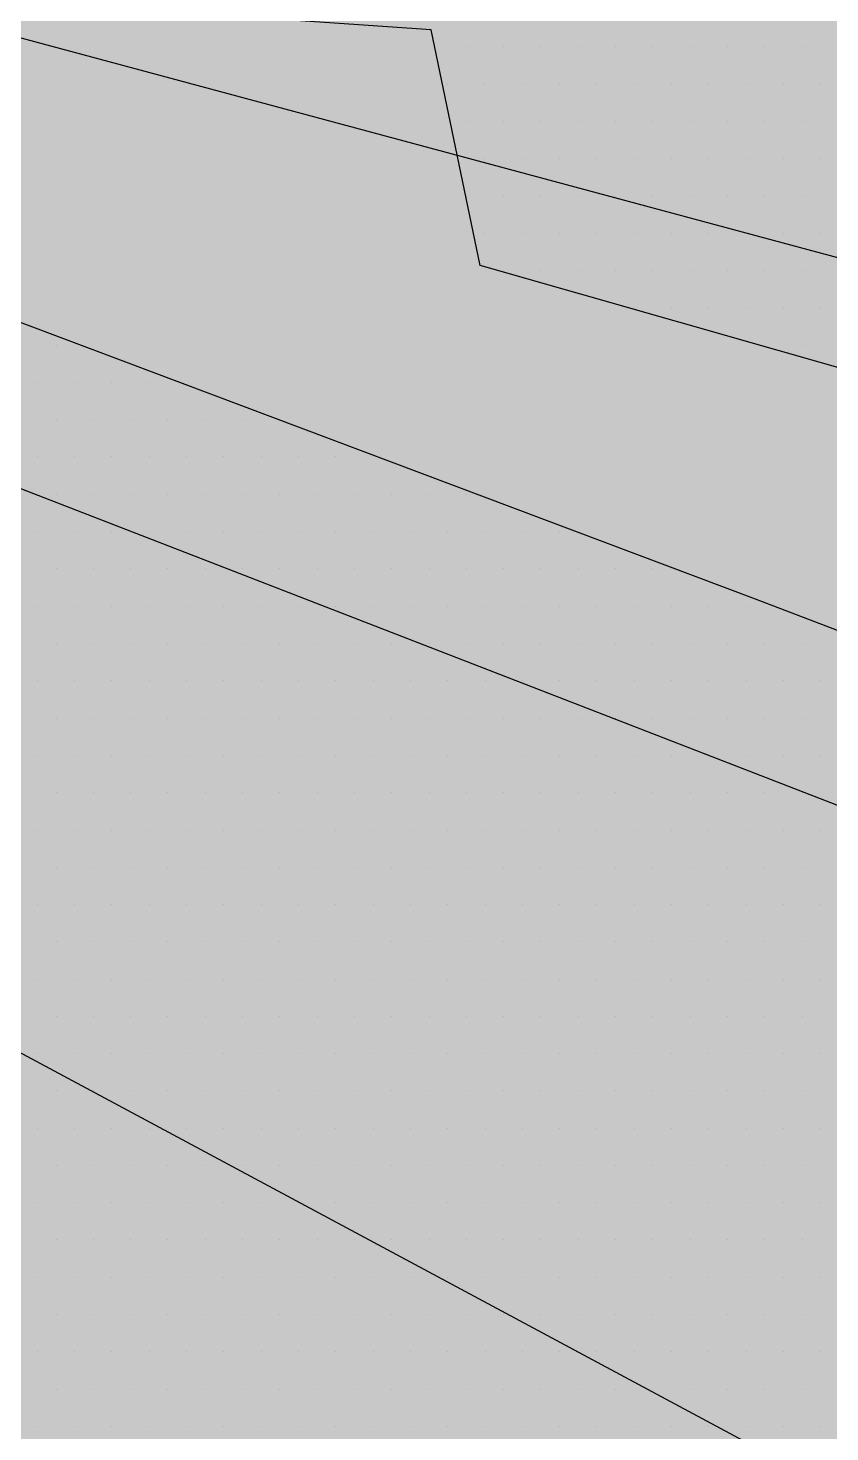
# Paper-space layout 'Layout1' of a CAD drawing. Extents: x -43 to 2298, y -18 to 768.
# Drawn here: x 136.85 to 138.034, y 263.009 to 265.081 of the extents above; entities that cross this region are included whole.
import ezdxf

# ---------------------------------------------------------------- set-up
doc = ezdxf.new("R2010")
doc.units = 0
doc.header["$LTSCALE"] = 2
doc.linetypes.add('CACHEX2', pattern=[0.75, 0.5, -0.25])
doc.layers.add('CARTOUCHE', color=7, linetype='Continuous')
doc.layers.add('LOGO', color=7, linetype='Continuous')

# ---------------------------------------------------------------- blocks, each defined once
blk = doc.blocks.new('A$C715108E3')
at = {"layer": 'LOGO', "color": 131}
for p, q in [((-14.2262, -8.2852), (-14.2262, -8.2852)), ((-14.148, -8.2852), (-14.148, -8.2852)), ((-14.0567, -8.2852), (-14.0567, -8.2852)), ((-13.9647, -8.2852), (-13.9647, -8.2852)), ((-13.8727, -8.2852), (-13.8727, -8.2852)), ((-13.7814, -8.2852), (-13.7814, -8.2852)), ((-13.6894, -8.2852), (-13.6894, -8.2852)), ((-13.5976, -8.2852), (-13.5976, -8.2852)), ((-13.5061, -8.2852), (-13.5061, -8.2852)), ((-13.4143, -8.2852), (-13.4143, -8.2852)), ((-13.3225, -8.2852), (-13.3225, -8.2852)), ((-14.2074, -8.3777), (-14.2074, -8.3777)), ((-14.1943, -8.3777), (-14.1943, -8.3777)), ((-14.1023, -8.3777), (-14.1023, -8.3777)), ((-14.0103, -8.3777), (-14.0103, -8.3777)), ((-13.919, -8.3777), (-13.919, -8.3777)), ((-13.827, -8.3777), (-13.827, -8.3777)), ((-13.7351, -8.3777), (-13.7351, -8.3777)), ((-13.6439, -8.3777), (-13.6439, -8.3777)), ((-13.5518, -8.3777), (-13.5518, -8.3777)), ((-13.46, -8.3777), (-13.46, -8.3777)), ((-13.3686, -8.3777), (-13.3686, -8.3777)), ((-13.2767, -8.3777), (-13.2767, -8.3777)), ((-14.1881, -8.4692), (-14.1881, -8.4692)), ((-14.148, -8.4692), (-14.148, -8.4692)), ((-14.0567, -8.4692), (-14.0567, -8.4692)), ((-13.9647, -8.4692), (-13.9647, -8.4692)), ((-13.8727, -8.4692), (-13.8727, -8.4692)), ((-13.7814, -8.4692), (-13.7814, -8.4692)), ((-13.6894, -8.4692), (-13.6894, -8.4692)), ((-13.5976, -8.4692), (-13.5976, -8.4692)), ((-13.5061, -8.4692), (-13.5061, -8.4692)), ((-13.4143, -8.4692), (-13.4143, -8.4692)), ((-13.3225, -8.4692), (-13.3225, -8.4692)), ((-14.1688, -8.5605), (-14.1688, -8.5605)), ((-14.1023, -8.5605), (-14.1023, -8.5605)), ((-14.0103, -8.5605), (-14.0103, -8.5605)), ((-13.919, -8.5605), (-13.919, -8.5605)), ((-13.827, -8.5605), (-13.827, -8.5605)), ((-13.7351, -8.5605), (-13.7351, -8.5605)), ((-13.6439, -8.5605), (-13.6439, -8.5605)), ((-13.5518, -8.5605), (-13.5518, -8.5605)), ((-13.46, -8.5605), (-13.46, -8.5605)), ((-13.3686, -8.5605), (-13.3686, -8.5605)), ((-13.2767, -8.5605), (-13.2767, -8.5605)), ((-14.1495, -8.6529), (-14.1495, -8.6529)), ((-14.148, -8.6529), (-14.148, -8.6529)), ((-14.0567, -8.6529), (-14.0567, -8.6529)), ((-13.9647, -8.6529), (-13.9647, -8.6529)), ((-13.8727, -8.6529), (-13.8727, -8.6529)), ((-13.7814, -8.6529), (-13.7814, -8.6529)), ((-13.6894, -8.6529), (-13.6894, -8.6529)), ((-13.5976, -8.6529), (-13.5976, -8.6529)), ((-13.5061, -8.6529), (-13.5061, -8.6529)), ((-13.4143, -8.6529), (-13.4143, -8.6529)), ((-13.3225, -8.6529), (-13.3225, -8.6529)), ((-14.1306, -8.7443), (-14.1306, -8.7443)), ((-14.1023, -8.7443), (-14.1023, -8.7443)), ((-14.0103, -8.7443), (-14.0103, -8.7443)), ((-13.919, -8.7443), (-13.919, -8.7443)), ((-13.827, -8.7443), (-13.827, -8.7443)), ((-13.7351, -8.7443), (-13.7351, -8.7443)), ((-13.6439, -8.7443), (-13.6439, -8.7443)), ((-13.5518, -8.7443), (-13.5518, -8.7443)), ((-13.46, -8.7443), (-13.46, -8.7443)), ((-13.3686, -8.7443), (-13.3686, -8.7443)), ((-13.2767, -8.7443), (-13.2767, -8.7443)), ((-14.0708, -8.8358), (-14.0708, -8.8358)), ((-14.0567, -8.8358), (-14.0567, -8.8358)), ((-13.9647, -8.8358), (-13.9647, -8.8358)), ((-13.8727, -8.8358), (-13.8727, -8.8358)), ((-13.7814, -8.8358), (-13.7814, -8.8358)), ((-13.6894, -8.8358), (-13.6894, -8.8358)), ((-13.5976, -8.8358), (-13.5976, -8.8358)), ((-13.5061, -8.8358), (-13.5061, -8.8358)), ((-13.4143, -8.8358), (-13.4143, -8.8358)), ((-13.3225, -8.8358), (-13.3225, -8.8358)), ((-13.7494, -8.9282), (-13.7494, -8.9282)), ((-13.7351, -8.9282), (-13.7351, -8.9282)), ((-13.6439, -8.9282), (-13.6439, -8.9282)), ((-13.5518, -8.9282), (-13.5518, -8.9282)), ((-13.46, -8.9282), (-13.46, -8.9282)), ((-13.3686, -8.9282), (-13.3686, -8.9282)), ((-13.2767, -8.9282), (-13.2767, -8.9282)), ((-15.1572, -9.0196), (-15.1572, -9.0196)), ((-13.428, -9.0194), (-13.428, -9.0194)), ((-13.4143, -9.0194), (-13.4143, -9.0194)), ((-13.3225, -9.0194), (-13.3225, -9.0194)), ((-15.203, -9.1109), (-15.203, -9.1109)), ((-15.1117, -9.1109), (-15.1117, -9.1109)), ((-15.0197, -9.1109), (-15.0197, -9.1109)), ((-14.9278, -9.1109), (-14.9278, -9.1109)), ((-15.1572, -9.2033), (-15.1572, -9.2033)), ((-15.0652, -9.2033), (-15.0652, -9.2033)), ((-14.9739, -9.2033), (-14.9739, -9.2033)), ((-14.8819, -9.2033), (-14.8819, -9.2033)), ((-14.7903, -9.2033), (-14.7903, -9.2033)), ((-14.6988, -9.2033), (-14.6988, -9.2033)), ((-15.203, -9.2946), (-15.203, -9.2946)), ((-15.1117, -9.2946), (-15.1117, -9.2946)), ((-15.0197, -9.2946), (-15.0197, -9.2946)), ((-14.9278, -9.2946), (-14.9278, -9.2946)), ((-14.8364, -9.2946), (-14.8364, -9.2946)), ((-14.7445, -9.2946), (-14.7445, -9.2946)), ((-14.6527, -9.2946), (-14.6527, -9.2946)), ((-14.5613, -9.2946), (-14.5613, -9.2946)), ((-14.4694, -9.2946), (-14.4694, -9.2946)), ((-14.3774, -9.2946), (-14.3774, -9.2946)), ((-15.1572, -9.387), (-15.1572, -9.387)), ((-15.0652, -9.387), (-15.0652, -9.387)), ((-14.9739, -9.387), (-14.9739, -9.387)), ((-14.8819, -9.387), (-14.8819, -9.387)), ((-14.7903, -9.387), (-14.7903, -9.387)), ((-14.6988, -9.387), (-14.6988, -9.387)), ((-14.607, -9.387), (-14.607, -9.387)), ((-14.515, -9.387), (-14.515, -9.387)), ((-14.4237, -9.387), (-14.4237, -9.387)), ((-14.3319, -9.387), (-14.3319, -9.387)), ((-14.2398, -9.387), (-14.2398, -9.387)), ((-14.1478, -9.387), (-14.1478, -9.387)), ((-15.203, -9.4786), (-15.203, -9.4786)), ((-15.1117, -9.4786), (-15.1117, -9.4786)), ((-15.0197, -9.4786), (-15.0197, -9.4786)), ((-14.9278, -9.4786), (-14.9278, -9.4786)), ((-14.8364, -9.4786), (-14.8364, -9.4786)), ((-14.7445, -9.4786), (-14.7445, -9.4786)), ((-14.6527, -9.4786), (-14.6527, -9.4786)), ((-14.5613, -9.4786), (-14.5613, -9.4786)), ((-14.4694, -9.4786), (-14.4694, -9.4786)), ((-14.3774, -9.4786), (-14.3774, -9.4786)), ((-14.2861, -9.4786), (-14.2861, -9.4786)), ((-14.1941, -9.4786), (-14.1941, -9.4786)), ((-14.1021, -9.4786), (-14.1021, -9.4786)), ((-14.0103, -9.4786), (-14.0103, -9.4786)), ((-13.9192, -9.4786), (-13.9192, -9.4786)), ((-15.1572, -9.5697), (-15.1572, -9.5697)), ((-15.0652, -9.5697), (-15.0652, -9.5697)), ((-14.9739, -9.5697), (-14.9739, -9.5697)), ((-14.8819, -9.5697), (-14.8819, -9.5697)), ((-14.7903, -9.5697), (-14.7903, -9.5697)), ((-14.6988, -9.5697), (-14.6988, -9.5697)), ((-14.607, -9.5697), (-14.607, -9.5697)), ((-14.515, -9.5697), (-14.515, -9.5697)), ((-14.4237, -9.5697), (-14.4237, -9.5697)), ((-14.3319, -9.5697), (-14.3319, -9.5697)), ((-14.2398, -9.5697), (-14.2398, -9.5697)), ((-14.1478, -9.5697), (-14.1478, -9.5697)), ((-14.0567, -9.5697), (-14.0567, -9.5697)), ((-13.9649, -9.5697), (-13.9649, -9.5697)), ((-13.8729, -9.5697), (-13.8729, -9.5697)), ((-13.7816, -9.5697), (-13.7816, -9.5697)), ((-13.6896, -9.5697), (-13.6896, -9.5697)), ((-15.203, -9.6623), (-15.203, -9.6623)), ((-15.1117, -9.6623), (-15.1117, -9.6623)), ((-15.0197, -9.6623), (-15.0197, -9.6623)), ((-14.9278, -9.6623), (-14.9278, -9.6623)), ((-14.8364, -9.6623), (-14.8364, -9.6623)), ((-14.7445, -9.6623), (-14.7445, -9.6623)), ((-14.6527, -9.6623), (-14.6527, -9.6623)), ((-14.5613, -9.6623), (-14.5613, -9.6623)), ((-14.4694, -9.6623), (-14.4694, -9.6623)), ((-14.3774, -9.6623), (-14.3774, -9.6623)), ((-14.2861, -9.6623), (-14.2861, -9.6623)), ((-14.1941, -9.6623), (-14.1941, -9.6623)), ((-14.1021, -9.6623), (-14.1021, -9.6623)), ((-14.0103, -9.6623), (-14.0103, -9.6623)), ((-13.9192, -9.6623), (-13.9192, -9.6623)), ((-13.827, -9.6623), (-13.827, -9.6623)), ((-13.7351, -9.6623), (-13.7351, -9.6623)), ((-13.6441, -9.6623), (-13.6441, -9.6623)), ((-13.552, -9.6623), (-13.552, -9.6623)), ((-13.46, -9.6623), (-13.46, -9.6623)), ((-15.1572, -9.7535), (-15.1572, -9.7535)), ((-15.0652, -9.7535), (-15.0652, -9.7535)), ((-14.9739, -9.7535), (-14.9739, -9.7535)), ((-14.8819, -9.7535), (-14.8819, -9.7535)), ((-14.7903, -9.7535), (-14.7903, -9.7535)), ((-14.6988, -9.7535), (-14.6988, -9.7535)), ((-14.607, -9.7535), (-14.607, -9.7535)), ((-14.515, -9.7535), (-14.515, -9.7535)), ((-14.4237, -9.7535), (-14.4237, -9.7535)), ((-14.3319, -9.7535), (-14.3319, -9.7535)), ((-14.2398, -9.7535), (-14.2398, -9.7535)), ((-14.1478, -9.7535), (-14.1478, -9.7535)), ((-14.0567, -9.7535), (-14.0567, -9.7535)), ((-13.9649, -9.7535), (-13.9649, -9.7535)), ((-13.8729, -9.7535), (-13.8729, -9.7535)), ((-13.7816, -9.7535), (-13.7816, -9.7535)), ((-13.6896, -9.7535), (-13.6896, -9.7535)), ((-13.5976, -9.7535), (-13.5976, -9.7535)), ((-13.5063, -9.7535), (-13.5063, -9.7535)), ((-13.4143, -9.7535), (-13.4143, -9.7535)), ((-13.3223, -9.7535), (-13.3223, -9.7535)), ((-15.203, -9.8452), (-15.203, -9.8452)), ((-15.1117, -9.8452), (-15.1117, -9.8452)), ((-15.0197, -9.8452), (-15.0197, -9.8452)), ((-14.9278, -9.8452), (-14.9278, -9.8452)), ((-14.8364, -9.8452), (-14.8364, -9.8452)), ((-14.7445, -9.8452), (-14.7445, -9.8452)), ((-14.6527, -9.8452), (-14.6527, -9.8452)), ((-14.5613, -9.8452), (-14.5613, -9.8452)), ((-14.4694, -9.8452), (-14.4694, -9.8452)), ((-14.3774, -9.8452), (-14.3774, -9.8452)), ((-14.2861, -9.8452), (-14.2861, -9.8452)), ((-14.1941, -9.8452), (-14.1941, -9.8452)), ((-14.1021, -9.8452), (-14.1021, -9.8452)), ((-14.0103, -9.8452), (-14.0103, -9.8452)), ((-13.9192, -9.8452), (-13.9192, -9.8452)), ((-13.827, -9.8452), (-13.827, -9.8452)), ((-13.7351, -9.8452), (-13.7351, -9.8452)), ((-13.6441, -9.8452), (-13.6441, -9.8452)), ((-13.552, -9.8452), (-13.552, -9.8452)), ((-13.46, -9.8452), (-13.46, -9.8452)), ((-13.3687, -9.8452), (-13.3687, -9.8452)), ((-13.2767, -9.8452), (-13.2767, -9.8452)), ((-15.1572, -9.9374), (-15.1572, -9.9374)), ((-15.0652, -9.9374), (-15.0652, -9.9374)), ((-14.9739, -9.9374), (-14.9739, -9.9374)), ((-14.8819, -9.9374), (-14.8819, -9.9374)), ((-14.7903, -9.9374), (-14.7903, -9.9374)), ((-14.6988, -9.9374), (-14.6988, -9.9374)), ((-14.607, -9.9374), (-14.607, -9.9374)), ((-14.515, -9.9374), (-14.515, -9.9374)), ((-14.4237, -9.9374), (-14.4237, -9.9374)), ((-14.3319, -9.9374), (-14.3319, -9.9374)), ((-14.2398, -9.9374), (-14.2398, -9.9374)), ((-14.1478, -9.9374), (-14.1478, -9.9374)), ((-14.0567, -9.9374), (-14.0567, -9.9374)), ((-13.9649, -9.9374), (-13.9649, -9.9374)), ((-13.8729, -9.9374), (-13.8729, -9.9374)), ((-13.7816, -9.9374), (-13.7816, -9.9374)), ((-13.6896, -9.9374), (-13.6896, -9.9374)), ((-13.5976, -9.9374), (-13.5976, -9.9374)), ((-13.5063, -9.9374), (-13.5063, -9.9374)), ((-13.4143, -9.9374), (-13.4143, -9.9374)), ((-13.3223, -9.9374), (-13.3223, -9.9374)), ((-15.203, -10.0289), (-15.203, -10.0289)), ((-15.1117, -10.0289), (-15.1117, -10.0289)), ((-15.0197, -10.0289), (-15.0197, -10.0289)), ((-14.9278, -10.0289), (-14.9278, -10.0289)), ((-14.8364, -10.0289), (-14.8364, -10.0289)), ((-14.7445, -10.0289), (-14.7445, -10.0289)), ((-14.6527, -10.0289), (-14.6527, -10.0289)), ((-14.5613, -10.0289), (-14.5613, -10.0289)), ((-14.4694, -10.0289), (-14.4694, -10.0289)), ((-14.3774, -10.0289), (-14.3774, -10.0289)), ((-14.2861, -10.0289), (-14.2861, -10.0289)), ((-14.1941, -10.0289), (-14.1941, -10.0289)), ((-14.1021, -10.0289), (-14.1021, -10.0289)), ((-14.0103, -10.0289), (-14.0103, -10.0289)), ((-13.9192, -10.0289), (-13.9192, -10.0289)), ((-13.827, -10.0289), (-13.827, -10.0289)), ((-13.7351, -10.0289), (-13.7351, -10.0289)), ((-13.6441, -10.0289), (-13.6441, -10.0289)), ((-13.552, -10.0289), (-13.552, -10.0289)), ((-13.46, -10.0289), (-13.46, -10.0289)), ((-13.3687, -10.0289), (-13.3687, -10.0289)), ((-13.2767, -10.0289), (-13.2767, -10.0289)), ((-15.1572, -10.1203), (-15.1572, -10.1203)), ((-15.0652, -10.1203), (-15.0652, -10.1203)), ((-14.9739, -10.1203), (-14.9739, -10.1203)), ((-14.8819, -10.1203), (-14.8819, -10.1203)), ((-14.7903, -10.1203), (-14.7903, -10.1203)), ((-14.6988, -10.1203), (-14.6988, -10.1203)), ((-14.607, -10.1203), (-14.607, -10.1203)), ((-14.515, -10.1203), (-14.515, -10.1203)), ((-14.4237, -10.1203), (-14.4237, -10.1203)), ((-14.3319, -10.1203), (-14.3319, -10.1203)), ((-14.2398, -10.1203), (-14.2398, -10.1203)), ((-14.1478, -10.1203), (-14.1478, -10.1203)), ((-14.0567, -10.1203), (-14.0567, -10.1203)), ((-13.9649, -10.1203), (-13.9649, -10.1203)), ((-13.8729, -10.1203), (-13.8729, -10.1203)), ((-13.7816, -10.1203), (-13.7816, -10.1203)), ((-13.6896, -10.1203), (-13.6896, -10.1203)), ((-13.5976, -10.1203), (-13.5976, -10.1203)), ((-13.5063, -10.1203), (-13.5063, -10.1203)), ((-13.4143, -10.1203), (-13.4143, -10.1203)), ((-13.3223, -10.1203), (-13.3223, -10.1203)), ((-15.203, -10.2125), (-15.203, -10.2125)), ((-15.1117, -10.2125), (-15.1117, -10.2125)), ((-15.0197, -10.2125), (-15.0197, -10.2125)), ((-14.9278, -10.2125), (-14.9278, -10.2125)), ((-14.8364, -10.2125), (-14.8364, -10.2125)), ((-14.7445, -10.2125), (-14.7445, -10.2125)), ((-14.6527, -10.2125), (-14.6527, -10.2125)), ((-14.5613, -10.2125), (-14.5613, -10.2125)), ((-14.4694, -10.2125), (-14.4694, -10.2125)), ((-14.3774, -10.2125), (-14.3774, -10.2125)), ((-14.2861, -10.2125), (-14.2861, -10.2125)), ((-14.1941, -10.2125), (-14.1941, -10.2125)), ((-14.1021, -10.2125), (-14.1021, -10.2125)), ((-14.0103, -10.2125), (-14.0103, -10.2125)), ((-13.9192, -10.2125), (-13.9192, -10.2125)), ((-13.827, -10.2125), (-13.827, -10.2125)), ((-13.7351, -10.2125), (-13.7351, -10.2125)), ((-13.6441, -10.2125), (-13.6441, -10.2125)), ((-13.552, -10.2125), (-13.552, -10.2125)), ((-13.46, -10.2125), (-13.46, -10.2125)), ((-13.3687, -10.2125), (-13.3687, -10.2125)), ((-13.2767, -10.2125), (-13.2767, -10.2125)), ((-15.1572, -10.304), (-15.1572, -10.304)), ((-15.0652, -10.304), (-15.0652, -10.304)), ((-14.9739, -10.304), (-14.9739, -10.304)), ((-14.8819, -10.304), (-14.8819, -10.304)), ((-14.7903, -10.304), (-14.7903, -10.304)), ((-14.6988, -10.304), (-14.6988, -10.304)), ((-14.607, -10.304), (-14.607, -10.304)), ((-14.515, -10.304), (-14.515, -10.304)), ((-14.4237, -10.304), (-14.4237, -10.304)), ((-14.3319, -10.304), (-14.3319, -10.304)), ((-14.2398, -10.304), (-14.2398, -10.304)), ((-14.1478, -10.304), (-14.1478, -10.304)), ((-14.0567, -10.304), (-14.0567, -10.304)), ((-13.9649, -10.304), (-13.9649, -10.304)), ((-13.8729, -10.304), (-13.8729, -10.304)), ((-13.7816, -10.304), (-13.7816, -10.304)), ((-13.6896, -10.304), (-13.6896, -10.304)), ((-13.5976, -10.304), (-13.5976, -10.304)), ((-13.5063, -10.304), (-13.5063, -10.304)), ((-13.4143, -10.304), (-13.4143, -10.304)), ((-13.3223, -10.304), (-13.3223, -10.304)), ((-15.203, -10.3952), (-15.203, -10.3952)), ((-15.1117, -10.3952), (-15.1117, -10.3952)), ((-15.0197, -10.3952), (-15.0197, -10.3952)), ((-14.9278, -10.3952), (-14.9278, -10.3952)), ((-14.8364, -10.3952), (-14.8364, -10.3952)), ((-14.7445, -10.3952), (-14.7445, -10.3952)), ((-14.6527, -10.3952), (-14.6527, -10.3952)), ((-14.5613, -10.3952), (-14.5613, -10.3952)), ((-14.4694, -10.3952), (-14.4694, -10.3952)), ((-14.3774, -10.3952), (-14.3774, -10.3952)), ((-14.2861, -10.3952), (-14.2861, -10.3952)), ((-14.1941, -10.3952), (-14.1941, -10.3952)), ((-14.1021, -10.3952), (-14.1021, -10.3952)), ((-14.0103, -10.3952), (-14.0103, -10.3952)), ((-13.9192, -10.3952), (-13.9192, -10.3952)), ((-13.827, -10.3952), (-13.827, -10.3952)), ((-13.7351, -10.3952), (-13.7351, -10.3952)), ((-13.6441, -10.3952), (-13.6441, -10.3952)), ((-13.552, -10.3952), (-13.552, -10.3952)), ((-13.46, -10.3952), (-13.46, -10.3952)), ((-13.3687, -10.3952), (-13.3687, -10.3952)), ((-13.2767, -10.3952), (-13.2767, -10.3952)), ((-15.1572, -10.4878), (-15.1572, -10.4878)), ((-15.0652, -10.4878), (-15.0652, -10.4878)), ((-14.9739, -10.4878), (-14.9739, -10.4878)), ((-14.8819, -10.4878), (-14.8819, -10.4878)), ((-14.7903, -10.4878), (-14.7903, -10.4878)), ((-14.6988, -10.4878), (-14.6988, -10.4878)), ((-14.607, -10.4878), (-14.607, -10.4878)), ((-14.515, -10.4878), (-14.515, -10.4878)), ((-14.4237, -10.4878), (-14.4237, -10.4878)), ((-14.3319, -10.4878), (-14.3319, -10.4878)), ((-14.2398, -10.4878), (-14.2398, -10.4878)), ((-14.1478, -10.4878), (-14.1478, -10.4878)), ((-14.0567, -10.4878), (-14.0567, -10.4878)), ((-13.9649, -10.4878), (-13.9649, -10.4878)), ((-13.8729, -10.4878), (-13.8729, -10.4878)), ((-13.7816, -10.4878), (-13.7816, -10.4878)), ((-13.6896, -10.4878), (-13.6896, -10.4878)), ((-13.5976, -10.4878), (-13.5976, -10.4878)), ((-13.5063, -10.4878), (-13.5063, -10.4878)), ((-13.4143, -10.4878), (-13.4143, -10.4878)), ((-13.3223, -10.4878), (-13.3223, -10.4878)), ((-15.203, -10.5791), (-15.203, -10.5791)), ((-15.1117, -10.5791), (-15.1117, -10.5791)), ((-15.0197, -10.5791), (-15.0197, -10.5791)), ((-14.9278, -10.5791), (-14.9278, -10.5791)), ((-14.8364, -10.5791), (-14.8364, -10.5791)), ((-14.7445, -10.5791), (-14.7445, -10.5791)), ((-14.6527, -10.5791), (-14.6527, -10.5791)), ((-14.5613, -10.5791), (-14.5613, -10.5791)), ((-14.4694, -10.5791), (-14.4694, -10.5791)), ((-14.3774, -10.5791), (-14.3774, -10.5791)), ((-14.2861, -10.5791), (-14.2861, -10.5791)), ((-14.1941, -10.5791), (-14.1941, -10.5791)), ((-14.1021, -10.5791), (-14.1021, -10.5791)), ((-14.0103, -10.5791), (-14.0103, -10.5791)), ((-13.9192, -10.5791), (-13.9192, -10.5791)), ((-13.827, -10.5791), (-13.827, -10.5791)), ((-13.7351, -10.5791), (-13.7351, -10.5791)), ((-13.6441, -10.5791), (-13.6441, -10.5791)), ((-13.552, -10.5791), (-13.552, -10.5791)), ((-13.46, -10.5791), (-13.46, -10.5791)), ((-13.3687, -10.5791), (-13.3687, -10.5791)), ((-13.2767, -10.5791), (-13.2767, -10.5791)), ((-15.1572, -10.6702), (-15.1572, -10.6702)), ((-15.0652, -10.6702), (-15.0652, -10.6702)), ((-14.9739, -10.6702), (-14.9739, -10.6702)), ((-14.8819, -10.6702), (-14.8819, -10.6702)), ((-14.7903, -10.6702), (-14.7903, -10.6702)), ((-14.6988, -10.6702), (-14.6988, -10.6702)), ((-14.607, -10.6702), (-14.607, -10.6702)), ((-14.515, -10.6702), (-14.515, -10.6702)), ((-14.4237, -10.6702), (-14.4237, -10.6702)), ((-14.3319, -10.6702), (-14.3319, -10.6702)), ((-14.2398, -10.6702), (-14.2398, -10.6702)), ((-14.1478, -10.6702), (-14.1478, -10.6702)), ((-14.0567, -10.6702), (-14.0567, -10.6702)), ((-13.9649, -10.6702), (-13.9649, -10.6702)), ((-13.8729, -10.6702), (-13.8729, -10.6702)), ((-13.7816, -10.6702), (-13.7816, -10.6702)), ((-13.6896, -10.6702), (-13.6896, -10.6702)), ((-13.5976, -10.6702), (-13.5976, -10.6702)), ((-13.5063, -10.6702), (-13.5063, -10.6702)), ((-13.4143, -10.6702), (-13.4143, -10.6702)), ((-13.3223, -10.6702), (-13.3223, -10.6702)), ((-15.203, -10.763), (-15.203, -10.763)), ((-15.1117, -10.763), (-15.1117, -10.763)), ((-15.0197, -10.763), (-15.0197, -10.763)), ((-14.9278, -10.763), (-14.9278, -10.763)), ((-14.8364, -10.763), (-14.8364, -10.763)), ((-14.7445, -10.763), (-14.7445, -10.763)), ((-14.6527, -10.763), (-14.6527, -10.763)), ((-14.5613, -10.763), (-14.5613, -10.763)), ((-14.4694, -10.763), (-14.4694, -10.763)), ((-14.3774, -10.763), (-14.3774, -10.763)), ((-14.2861, -10.763), (-14.2861, -10.763)), ((-14.1941, -10.763), (-14.1941, -10.763)), ((-14.1021, -10.763), (-14.1021, -10.763)), ((-14.0103, -10.763), (-14.0103, -10.763)), ((-13.9192, -10.763), (-13.9192, -10.763)), ((-13.827, -10.763), (-13.827, -10.763)), ((-13.7351, -10.763), (-13.7351, -10.763)), ((-13.6441, -10.763), (-13.6441, -10.763)), ((-13.552, -10.763), (-13.552, -10.763)), ((-13.46, -10.763), (-13.46, -10.763)), ((-13.3687, -10.763), (-13.3687, -10.763)), ((-13.2767, -10.763), (-13.2767, -10.763)), ((-15.1572, -10.8542), (-15.1572, -10.8542)), ((-15.0652, -10.8542), (-15.0652, -10.8542)), ((-14.9739, -10.8542), (-14.9739, -10.8542)), ((-14.8819, -10.8542), (-14.8819, -10.8542)), ((-14.7903, -10.8542), (-14.7903, -10.8542)), ((-14.6988, -10.8542), (-14.6988, -10.8542)), ((-14.607, -10.8542), (-14.607, -10.8542)), ((-14.515, -10.8542), (-14.515, -10.8542)), ((-14.4237, -10.8542), (-14.4237, -10.8542)), ((-14.3319, -10.8542), (-14.3319, -10.8542)), ((-14.2398, -10.8542), (-14.2398, -10.8542)), ((-14.1478, -10.8542), (-14.1478, -10.8542)), ((-14.0567, -10.8542), (-14.0567, -10.8542)), ((-13.9649, -10.8542), (-13.9649, -10.8542)), ((-13.8729, -10.8542), (-13.8729, -10.8542)), ((-13.7816, -10.8542), (-13.7816, -10.8542)), ((-13.6896, -10.8542), (-13.6896, -10.8542)), ((-13.5976, -10.8542), (-13.5976, -10.8542)), ((-13.5063, -10.8542), (-13.5063, -10.8542)), ((-13.4143, -10.8542), (-13.4143, -10.8542)), ((-13.3223, -10.8542), (-13.3223, -10.8542)), ((-15.203, -10.9455), (-15.203, -10.9455)), ((-15.1117, -10.9455), (-15.1117, -10.9455)), ((-15.0197, -10.9455), (-15.0197, -10.9455)), ((-14.9278, -10.9455), (-14.9278, -10.9455)), ((-14.8364, -10.9455), (-14.8364, -10.9455)), ((-14.7445, -10.9455), (-14.7445, -10.9455)), ((-14.6527, -10.9455), (-14.6527, -10.9455)), ((-14.5613, -10.9455), (-14.5613, -10.9455)), ((-14.4694, -10.9455), (-14.4694, -10.9455)), ((-14.3774, -10.9455), (-14.3774, -10.9455)), ((-14.2861, -10.9455), (-14.2861, -10.9455)), ((-14.1941, -10.9455), (-14.1941, -10.9455)), ((-14.1021, -10.9455), (-14.1021, -10.9455)), ((-14.0103, -10.9455), (-14.0103, -10.9455)), ((-13.9192, -10.9455), (-13.9192, -10.9455)), ((-13.827, -10.9455), (-13.827, -10.9455)), ((-13.7351, -10.9455), (-13.7351, -10.9455)), ((-13.6441, -10.9455), (-13.6441, -10.9455)), ((-13.552, -10.9455), (-13.552, -10.9455)), ((-13.46, -10.9455), (-13.46, -10.9455)), ((-13.3687, -10.9455), (-13.3687, -10.9455)), ((-13.2767, -10.9455), (-13.2767, -10.9455)), ((-15.1572, -11.0383), (-15.1572, -11.0383)), ((-15.0652, -11.0383), (-15.0652, -11.0383)), ((-14.9739, -11.0383), (-14.9739, -11.0383)), ((-14.8819, -11.0383), (-14.8819, -11.0383)), ((-14.7903, -11.0383), (-14.7903, -11.0383)), ((-14.6988, -11.0383), (-14.6988, -11.0383)), ((-14.607, -11.0383), (-14.607, -11.0383)), ((-14.515, -11.0383), (-14.515, -11.0383)), ((-14.4237, -11.0383), (-14.4237, -11.0383)), ((-14.3319, -11.0383), (-14.3319, -11.0383)), ((-14.2398, -11.0383), (-14.2398, -11.0383)), ((-14.1478, -11.0383), (-14.1478, -11.0383)), ((-14.0567, -11.0383), (-14.0567, -11.0383)), ((-13.9649, -11.0383), (-13.9649, -11.0383)), ((-13.8729, -11.0383), (-13.8729, -11.0383)), ((-13.7816, -11.0383), (-13.7816, -11.0383)), ((-13.6896, -11.0383), (-13.6896, -11.0383)), ((-13.5976, -11.0383), (-13.5976, -11.0383)), ((-13.5063, -11.0383), (-13.5063, -11.0383)), ((-13.4143, -11.0383), (-13.4143, -11.0383)), ((-13.3223, -11.0383), (-13.3223, -11.0383)), ((-15.203, -11.1293), (-15.203, -11.1293)), ((-15.1117, -11.1293), (-15.1117, -11.1293)), ((-15.0197, -11.1293), (-15.0197, -11.1293)), ((-14.9278, -11.1293), (-14.9278, -11.1293)), ((-14.8364, -11.1293), (-14.8364, -11.1293)), ((-14.7445, -11.1293), (-14.7445, -11.1293)), ((-14.6527, -11.1293), (-14.6527, -11.1293)), ((-14.5613, -11.1293), (-14.5613, -11.1293)), ((-14.4694, -11.1293), (-14.4694, -11.1293)), ((-14.3774, -11.1293), (-14.3774, -11.1293)), ((-14.2861, -11.1293), (-14.2861, -11.1293)), ((-14.1941, -11.1293), (-14.1941, -11.1293)), ((-14.1021, -11.1293), (-14.1021, -11.1293)), ((-14.0103, -11.1293), (-14.0103, -11.1293)), ((-13.9192, -11.1293), (-13.9192, -11.1293)), ((-13.827, -11.1293), (-13.827, -11.1293)), ((-13.7351, -11.1293), (-13.7351, -11.1293)), ((-13.6441, -11.1293), (-13.6441, -11.1293)), ((-13.552, -11.1293), (-13.552, -11.1293)), ((-13.46, -11.1293), (-13.46, -11.1293)), ((-13.3687, -11.1293), (-13.3687, -11.1293)), ((-13.2767, -11.1293), (-13.2767, -11.1293)), ((-15.1572, -11.2208), (-15.1572, -11.2208)), ((-15.0652, -11.2208), (-15.0652, -11.2208)), ((-14.9739, -11.2208), (-14.9739, -11.2208)), ((-14.8819, -11.2208), (-14.8819, -11.2208)), ((-14.7903, -11.2208), (-14.7903, -11.2208)), ((-14.6988, -11.2208), (-14.6988, -11.2208)), ((-14.607, -11.2208), (-14.607, -11.2208)), ((-14.515, -11.2208), (-14.515, -11.2208)), ((-14.4237, -11.2208), (-14.4237, -11.2208)), ((-14.3319, -11.2208), (-14.3319, -11.2208)), ((-14.2398, -11.2208), (-14.2398, -11.2208)), ((-14.1478, -11.2208), (-14.1478, -11.2208)), ((-14.0567, -11.2208), (-14.0567, -11.2208)), ((-13.9649, -11.2208), (-13.9649, -11.2208)), ((-13.8729, -11.2208), (-13.8729, -11.2208)), ((-13.7816, -11.2208), (-13.7816, -11.2208)), ((-13.6896, -11.2208), (-13.6896, -11.2208)), ((-13.5976, -11.2208), (-13.5976, -11.2208)), ((-13.5063, -11.2208), (-13.5063, -11.2208)), ((-13.4143, -11.2208), (-13.4143, -11.2208)), ((-13.3223, -11.2208), (-13.3223, -11.2208)), ((-15.203, -11.3132), (-15.203, -11.3132)), ((-15.1117, -11.3132), (-15.1117, -11.3132)), ((-15.0197, -11.3132), (-15.0197, -11.3132)), ((-14.9278, -11.3132), (-14.9278, -11.3132)), ((-14.8364, -11.3132), (-14.8364, -11.3132)), ((-14.7445, -11.3132), (-14.7445, -11.3132)), ((-14.6527, -11.3132), (-14.6527, -11.3132)), ((-14.5613, -11.3132), (-14.5613, -11.3132)), ((-14.4694, -11.3132), (-14.4694, -11.3132)), ((-14.3774, -11.3132), (-14.3774, -11.3132)), ((-14.2861, -11.3132), (-14.2861, -11.3132)), ((-14.1941, -11.3132), (-14.1941, -11.3132)), ((-14.1021, -11.3132), (-14.1021, -11.3132)), ((-14.0103, -11.3132), (-14.0103, -11.3132)), ((-13.9192, -11.3132), (-13.9192, -11.3132)), ((-13.827, -11.3132), (-13.827, -11.3132)), ((-13.7351, -11.3132), (-13.7351, -11.3132)), ((-13.6441, -11.3132), (-13.6441, -11.3132)), ((-13.552, -11.3132), (-13.552, -11.3132)), ((-13.46, -11.3132), (-13.46, -11.3132)), ((-13.3687, -11.3132), (-13.3687, -11.3132)), ((-13.2767, -11.3132), (-13.2767, -11.3132)), ((-15.1572, -11.4048), (-15.1572, -11.4048)), ((-15.0652, -11.4048), (-15.0652, -11.4048)), ((-14.9739, -11.4048), (-14.9739, -11.4048)), ((-14.8819, -11.4048), (-14.8819, -11.4048)), ((-14.7903, -11.4048), (-14.7903, -11.4048)), ((-14.6988, -11.4048), (-14.6988, -11.4048)), ((-14.607, -11.4048), (-14.607, -11.4048)), ((-14.515, -11.4048), (-14.515, -11.4048)), ((-14.4237, -11.4048), (-14.4237, -11.4048)), ((-14.3319, -11.4048), (-14.3319, -11.4048)), ((-14.2398, -11.4048), (-14.2398, -11.4048)), ((-14.1478, -11.4048), (-14.1478, -11.4048)), ((-14.0567, -11.4048), (-14.0567, -11.4048)), ((-13.9649, -11.4048), (-13.9649, -11.4048)), ((-13.8729, -11.4048), (-13.8729, -11.4048)), ((-13.7816, -11.4048), (-13.7816, -11.4048)), ((-13.6896, -11.4048), (-13.6896, -11.4048)), ((-13.5976, -11.4048), (-13.5976, -11.4048)), ((-13.5063, -11.4048), (-13.5063, -11.4048)), ((-13.4143, -11.4048), (-13.4143, -11.4048)), ((-13.3223, -11.4048), (-13.3223, -11.4048)), ((-15.203, -11.4959), (-15.203, -11.4959)), ((-15.1117, -11.4959), (-15.1117, -11.4959)), ((-15.0197, -11.4959), (-15.0197, -11.4959)), ((-14.9278, -11.4959), (-14.9278, -11.4959)), ((-14.8364, -11.4959), (-14.8364, -11.4959)), ((-14.7445, -11.4959), (-14.7445, -11.4959)), ((-14.6527, -11.4959), (-14.6527, -11.4959)), ((-14.5613, -11.4959), (-14.5613, -11.4959)), ((-14.4694, -11.4959), (-14.4694, -11.4959)), ((-14.3774, -11.4959), (-14.3774, -11.4959)), ((-14.2861, -11.4959), (-14.2861, -11.4959)), ((-14.1941, -11.4959), (-14.1941, -11.4959)), ((-14.1021, -11.4959), (-14.1021, -11.4959)), ((-14.0103, -11.4959), (-14.0103, -11.4959)), ((-13.9192, -11.4959), (-13.9192, -11.4959)), ((-13.827, -11.4959), (-13.827, -11.4959)), ((-13.7351, -11.4959), (-13.7351, -11.4959)), ((-13.6441, -11.4959), (-13.6441, -11.4959)), ((-13.552, -11.4959), (-13.552, -11.4959)), ((-13.46, -11.4959), (-13.46, -11.4959)), ((-13.3687, -11.4959), (-13.3687, -11.4959)), ((-13.2767, -11.4959), (-13.2767, -11.4959)), ((-15.1572, -11.5885), (-15.1572, -11.5885)), ((-15.0652, -11.5885), (-15.0652, -11.5885)), ((-14.9739, -11.5885), (-14.9739, -11.5885)), ((-14.8819, -11.5885), (-14.8819, -11.5885)), ((-14.7903, -11.5885), (-14.7903, -11.5885)), ((-14.6988, -11.5885), (-14.6988, -11.5885)), ((-14.607, -11.5885), (-14.607, -11.5885)), ((-14.515, -11.5885), (-14.515, -11.5885)), ((-14.4237, -11.5885), (-14.4237, -11.5885)), ((-14.3319, -11.5885), (-14.3319, -11.5885)), ((-14.2398, -11.5885), (-14.2398, -11.5885)), ((-14.1478, -11.5885), (-14.1478, -11.5885)), ((-14.0567, -11.5885), (-14.0567, -11.5885)), ((-13.9649, -11.5885), (-13.9649, -11.5885)), ((-13.8729, -11.5885), (-13.8729, -11.5885)), ((-13.7816, -11.5885), (-13.7816, -11.5885)), ((-13.6896, -11.5885), (-13.6896, -11.5885)), ((-13.5976, -11.5885), (-13.5976, -11.5885)), ((-13.5063, -11.5885), (-13.5063, -11.5885)), ((-13.4143, -11.5885), (-13.4143, -11.5885)), ((-13.3223, -11.5885), (-13.3223, -11.5885)), ((-15.203, -11.68), (-15.203, -11.68)), ((-15.1117, -11.68), (-15.1117, -11.68)), ((-15.0197, -11.68), (-15.0197, -11.68)), ((-14.9278, -11.68), (-14.9278, -11.68)), ((-14.8364, -11.68), (-14.8364, -11.68)), ((-14.7445, -11.68), (-14.7445, -11.68)), ((-14.6527, -11.68), (-14.6527, -11.68)), ((-14.5613, -11.68), (-14.5613, -11.68)), ((-14.4694, -11.68), (-14.4694, -11.68)), ((-14.3774, -11.68), (-14.3774, -11.68)), ((-14.2861, -11.68), (-14.2861, -11.68)), ((-14.1941, -11.68), (-14.1941, -11.68)), ((-14.1021, -11.68), (-14.1021, -11.68)), ((-14.0103, -11.68), (-14.0103, -11.68)), ((-13.9192, -11.68), (-13.9192, -11.68)), ((-13.827, -11.68), (-13.827, -11.68)), ((-13.7351, -11.68), (-13.7351, -11.68)), ((-13.6441, -11.68), (-13.6441, -11.68)), ((-13.552, -11.68), (-13.552, -11.68)), ((-13.46, -11.68), (-13.46, -11.68)), ((-13.3687, -11.68), (-13.3687, -11.68)), ((-13.2767, -11.68), (-13.2767, -11.68))]:
    blk.add_line(p, q, dxfattribs=at)
blk.add_lwpolyline([(-7.811, -4.4145), (-9.1641, -6.2255), (-8.3669, -7.7396), (-6.9811, -6.0917), (-7.663, -9.014), (-8.1214, -10.2245), (-10.4653, -10.7804), (-13.4372, -9.6448), (-17.1584, -8.2441), (-18.0286, -7.9298)], dxfattribs=at)
blk.add_lwpolyline([(-16.6996, -6.3604), (-14.9839, -6.4571), (-15.6602, -5.0073), (-13.824, -5.1291), (-13.0505, -6.7465), (-11.2141, -6.8921), (-10.6584, -8.5824), (-12.3018, -8.4857), (-11.915, -9.4512), (-14.1137, -8.8238), (-14.2348, -8.2439), (-15.9745, -8.1234)], close=True, dxfattribs=at)
blk = doc.blocks.new('A$C581E6685')
at = {"layer": 'LOGO'}
for color, points in [(40, [(-56.2481, 30.5655), (-39.8519, 24.2064), (-40.7961, 26.4076)]), (32, [(-39.8519, 24.2064), (-42.1559, 23.0023), (-56.2481, 30.5655)])]:
    blk.add_hatch(color=color, dxfattribs=at).paths.add_polyline_path(points)
at = {"layer": 'LOGO', "color": 40}
blk.add_lwpolyline([(-56.2481, 30.5655), (-39.8519, 24.2064), (-40.7961, 26.4076)], close=True, dxfattribs=at)
at = {"layer": 'LOGO', "color": 32}
blk.add_lwpolyline([(-39.8519, 24.2064), (-42.1559, 23.0023), (-56.2481, 30.5655)], close=True, dxfattribs=at)
at = {"layer": 'LOGO', "color": 32, "linetype": 'CACHEX2', "ltscale": 1.5}
blk.add_ellipse((-38.0538, 23.8138), major_axis=(-19.0311, -3.534), ratio=0.590567, dxfattribs=at)
at = {"layer": 'LOGO', "color": 32}
blk.add_ellipse((-37.6144, 23.8499), major_axis=(-13.5768, -4.2839), ratio=0.791971, dxfattribs=at)
at = {"layer": 'CARTOUCHE'}
blk.add_blockref('A$C715108E3', (-31.6739, 36.3189), dxfattribs=at)

psp = doc.layouts.get("Layout1")

# ---------------------------------------------------------------- hatches: boundary and pattern name
at = {"layer": 'CARTOUCHE', "true_color": 0xffffff}
h = psp.add_hatch(color=7, dxfattribs=at)
h.dxf.hatch_style = 1
edge = h.paths.add_edge_path()
edge.add_spline(control_points=[(127.7197, 272.4748), (127.7197, 261.5837), (127.7197, 250.6925), (127.7197, 246.8525), (131.5597, 246.8525), (177.0989, 246.8525), (222.6382, 246.8525), (226.4782, 246.8525), (226.4782, 250.6925), (226.4782, 261.5837), (226.4782, 272.4748), (226.4782, 276.3148), (222.6382, 276.3148), (177.0989, 276.3148), (131.5597, 276.3148), (127.7197, 276.3148), (127.7197, 272.4748)], knot_values=[0, 0, 0, 1, 1, 2.570796, 2.570796, 3.570796, 3.570796, 5.141593, 5.141593, 6.141593, 6.141593, 7.712389, 7.712389, 8.712389, 8.712389, 10.283185, 10.283185, 10.283185], weights=[1, 1, 1, 0.707107, 1, 1, 1, 0.707107, 1, 1, 1, 0.707107, 1, 1, 1, 0.707107, 1], degree=2, periodic=0)

# ---------------------------------------------------------------- linework, layer by layer
at = {"layer": 'CARTOUCHE'}
psp.add_rational_spline([(127.7197, 272.4748), (127.7197, 261.5837), (127.7197, 250.6925), (127.7197, 246.8525), (131.5597, 246.8525), (177.0989, 246.8525), (222.6382, 246.8525), (226.4782, 246.8525), (226.4782, 250.6925), (226.4782, 261.5837), (226.4782, 272.4748), (226.4782, 276.3148), (222.6382, 276.3148), (177.0989, 276.3148), (131.5597, 276.3148), (127.7197, 276.3148), (127.7197, 272.4748)], [1, 1, 1, 0.707106781187, 1, 1, 1, 0.707106781187, 1, 1, 1, 0.707106781187, 1, 1, 1, 0.707106781187, 1], degree=2, knots=[0, 0, 0, 1, 1, 2.570796, 2.570796, 3.570796, 3.570796, 5.141593, 5.141593, 6.141593, 6.141593, 7.712389, 7.712389, 8.712389, 8.712389, 10.283185, 10.283185, 10.283185], dxfattribs=at)

# ---------------------------------------------------------------- block references
at = {"layer": 'CARTOUCHE', "xscale": 0.6, "yscale": 0.6, "zscale": 0.6}
psp.add_blockref('A$C581E6685', (164.9904, 248.2331), dxfattribs=at)

doc.saveas('drawing.dxf')
